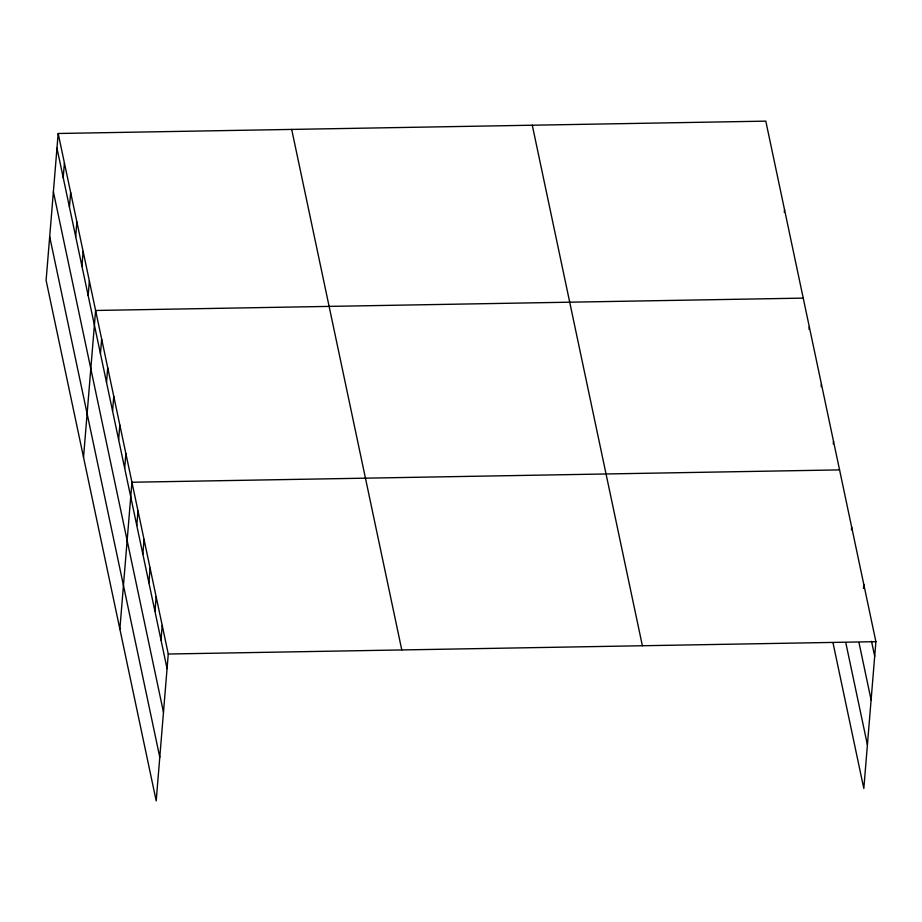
<?xml version="1.0" encoding="UTF-8"?>
<svg xmlns="http://www.w3.org/2000/svg" width="922" height="922" viewBox="0 0 922 922"><rect width="100%" height="100%" fill="white"/><g stroke="black" fill="none" stroke-linecap="round" stroke-linejoin="round"><path stroke-width="1.38" d="M58.178 133.494L46.1 280.334L156.198 800.861L168.265 654.021L58.178 133.494L765.802 121.139L875.9 641.666L863.822 788.506L832.969 642.634M63.203 177.612L64.413 162.987M69.45 207.116L70.648 192.479M75.685 236.608L76.883 221.983M81.92 266.112L83.13 251.476M88.166 295.605L89.365 280.968M83.533 457.312L95.6 310.472L803.235 298.117M100.452 353.737L101.662 339.1M106.514 382.365L107.713 367.728M112.565 410.993L113.775 396.356M118.627 439.621L119.825 424.984M124.677 468.249L125.876 453.612M119.86 629.092L131.938 482.241L839.573 469.897M136.79 525.505L137.989 510.88M142.841 554.134L144.051 539.508M148.903 582.762L150.102 568.136M154.954 611.39L156.152 596.764M161.004 640.029L162.214 625.393M784.299 212.291L784.518 209.628M809.078 329.408L809.297 326.745M821.179 386.664L821.398 384.001M833.292 443.92L833.511 441.269M851.455 529.816L851.674 527.154M863.465 588.397L863.787 584.41M168.265 654.021L875.9 641.666M871.521 641.309L874.701 656.303M859.004 642.669L871.106 699.936M845.785 642.634L867.418 744.884M532.282 125.208L642.38 645.746M291.686 129.414L401.785 649.941M56.968 148.119L167.066 668.657M53.384 191.753L163.482 712.28M49.684 236.7L159.783 757.239"/></g></svg>
